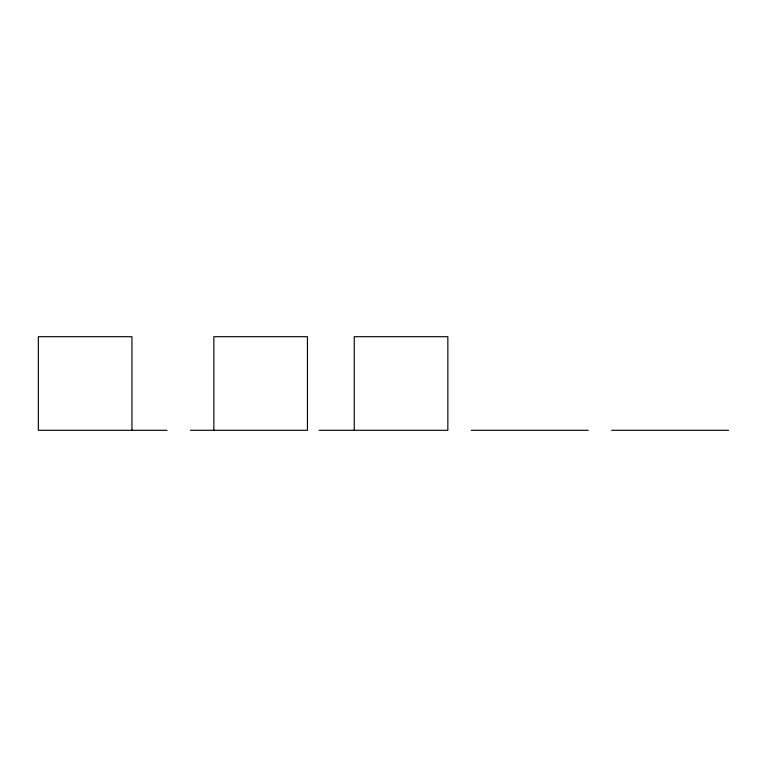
<?xml version="1.0" encoding="UTF-8"?>
<svg xmlns="http://www.w3.org/2000/svg" width="767" height="767" viewBox="0 0 767 767"><rect width="100%" height="100%" fill="white"/><g stroke="black" fill="none" stroke-linecap="round" stroke-linejoin="round"><path stroke-width="1.15" d="M167.053 430.297L38.35 430.297L38.35 336.703L131.953 336.703L131.953 430.297M190.446 430.297L307.452 430.297L307.452 336.703L213.849 336.703L213.849 430.297M319.149 430.297L447.851 430.297L447.851 336.703L354.249 336.703L354.249 430.297M471.254 430.297L588.251 430.297M611.654 430.297L728.65 430.297"/></g></svg>
